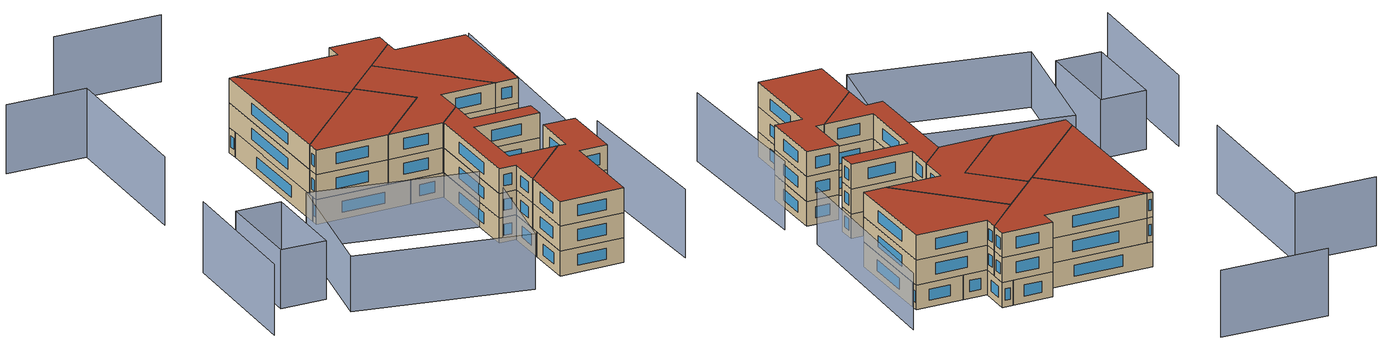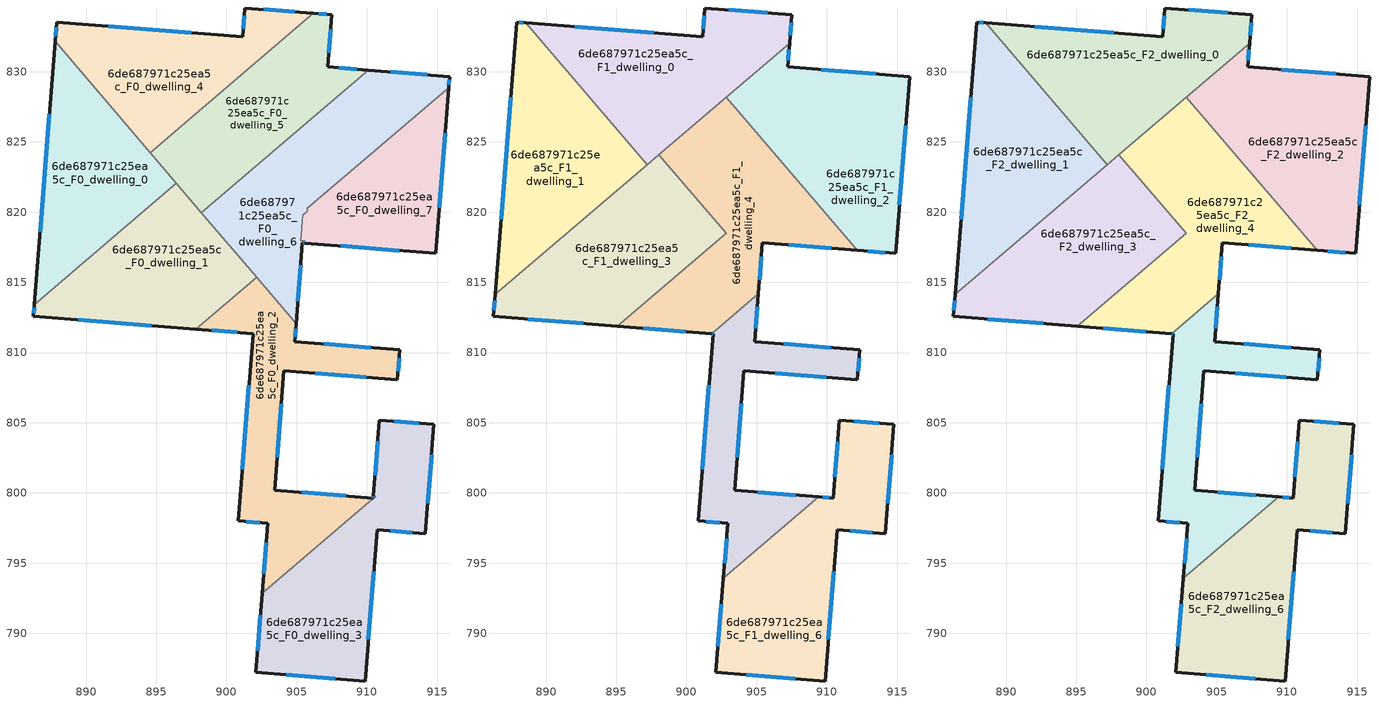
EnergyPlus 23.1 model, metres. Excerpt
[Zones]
6de687971c25ea5c_F0_dwelling_0
 floor ground (EU_floor_Construction): 887.8,832.15 896.43,822.04 886.32,813.41 z0
 wall outside (EU_wall_Construction): 887.8,832.15 886.32,813.41 z0:3
 wall to 6de687971c25ea5c_F0_dwelling_1 (EU_wall_Construction): 886.32,813.41 896.43,822.04 z0:3
 wall to 6de687971c25ea5c_F0_dwelling_4 (EU_wall_Construction): 894.57,824.22 887.8,832.15 z0:3
 wall to 6de687971c25ea5c_F0_dwelling_5 (EU_wall_Construction): 896.43,822.04 894.57,824.22 z0:3
 window (EU_Window_Construction): 887.39,826.98 886.73,818.58 z0.83:2.17
6de687971c25ea5c_F0_dwelling_1
 floor ground (EU_floor_Construction): 896.43,822.04 902.15,815.35 897.83,811.66 886.26,812.57 886.32,813.41 z0
 wall outside (EU_wall_Construction): 886.32,813.41 886.26,812.57 897.83,811.66 z0:3
 wall to 6de687971c25ea5c_F0_dwelling_2 (EU_wall_Construction): 897.83,811.66 902.15,815.35 z0:3
 wall to 6de687971c25ea5c_F0_dwelling_6 (EU_wall_Construction): 902.15,815.35 898.21,819.96 z0:3
 wall to 6de687971c25ea5c_F0_dwelling_5 (EU_wall_Construction): 898.21,819.96 896.43,822.04 z0:3
 window (EU_Window_Construction): 889.45,812.32 894.63,811.91 / 886.3,813.18 886.27,812.8 z0.83:2.17
6de687971c25ea5c_F0_dwelling_2
 floor ground (EU_floor_Construction): 912.34,810.19 912.17,808.06 904.1,808.7 903.43,800.18 910.46,799.63 910.47,799.78 910.64,799.77 902.55,792.86 902.94,797.84 900.84,798 901.9,811.34 897.83,811.66 902.15,815.35 904.96,812.05 904.86,810.78 z0
 wall outside (EU_wall_Construction): 897.83,811.66 901.9,811.34 900.84,798 902.94,797.84 902.55,792.86 / 910.47,799.78 910.46,799.63 903.43,800.18 904.1,808.7 912.17,808.06 912.34,810.19 904.86,810.78 904.96,812.05 z0:3
 wall to 6de687971c25ea5c_F0_dwelling_3 (EU_wall_Construction): 902.55,792.86 910.64,799.77 910.47,799.78 z0:3
 wall to 6de687971c25ea5c_F0_dwelling_6 (EU_wall_Construction): 904.96,812.05 902.15,815.35 z0:3
 window (EU_Window_Construction): 901.6,807.65 901.13,801.68 / 898.95,811.57 900.77,811.43 / 904.89,811.13 904.94,811.7 / 910.28,810.35 906.93,810.62 / 912.22,808.65 912.3,809.6 / 906.33,808.52 909.94,808.24 / 903.61,802.54 903.91,806.35 / 908.51,799.78 905.37,800.03 / 910.46,799.74 910.46,799.67 / 902.83,796.46 902.66,794.23 / 901.42,797.96 902.36,797.88 z0.83:2.17
6de687971c25ea5c_F0_dwelling_3
 floor ground (EU_floor_Construction): 914.78,804.88 914.17,797.1 910.73,797.37 909.88,786.6 902.1,787.22 902.55,792.86 910.64,799.77 910.47,799.78 910.89,805.19 z0
 wall outside (EU_wall_Construction): 902.55,792.86 902.1,787.22 909.88,786.6 910.73,797.37 914.17,797.1 914.78,804.88 910.89,805.19 910.47,799.78 z0:3
 window (EU_Window_Construction): 904.25,787.05 907.73,786.77 / 902.43,791.3 902.23,788.77 / 910.78,803.69 910.59,801.27 / 913.71,804.96 911.97,805.1 / 914.34,799.25 914.61,802.73 / 911.68,797.3 913.22,797.18 / 910.12,789.58 910.5,794.4 z0.83:2.17
6de687971c25ea5c_F0_dwelling_4
 floor ground (EU_floor_Construction): 906.2,834.15 894.57,824.22 887.8,832.15 887.91,833.53 901.16,832.49 901.32,834.54 z0
 wall outside (EU_wall_Construction): 906.2,834.15 901.32,834.54 901.16,832.49 887.91,833.53 887.8,832.15 z0:3
 wall to 6de687971c25ea5c_F0_dwelling_5 (EU_wall_Construction): 894.57,824.22 906.2,834.15 z0:3
 window (EU_Window_Construction): 901.27,833.97 901.2,833.06 / 904.85,834.26 902.67,834.43 / 887.88,833.15 887.83,832.53 / 897.5,832.78 891.57,833.25 z0.83:2.17
6de687971c25ea5c_F0_dwelling_5
 floor ground (EU_floor_Construction): 907.5,834.05 907.21,830.34 910.1,830.11 898.21,819.96 894.57,824.22 906.2,834.15 z0
 wall outside (EU_wall_Construction): 910.1,830.11 907.21,830.34 907.5,834.05 906.2,834.15 z0:3
 wall to 6de687971c25ea5c_F0_dwelling_6 (EU_wall_Construction): 898.21,819.96 910.1,830.11 z0:3
 window (EU_Window_Construction): 907.29,831.36 907.42,833.03 / 909.3,830.17 908.01,830.28 / 907.14,834.08 906.56,834.12 z0.83:2.17
6de687971c25ea5c_F0_dwelling_6
 floor ground (EU_floor_Construction): 915.89,829.66 915.83,828.86 905.76,820.26 905.74,820.05 905.42,819.77 905.39,819.36 905.28,817.97 905.58,817.95 905.57,817.8 905.42,817.81 904.96,812.05 898.21,819.96 910.1,830.11 z0
 wall outside (EU_wall_Construction): 904.96,812.05 905.42,817.81 905.57,817.8 / 915.83,828.86 915.89,829.66 910.1,830.11 z0:3
 wall to 6de687971c25ea5c_F0_dwelling_7 (EU_wall_Construction): 905.57,817.8 905.58,817.95 905.28,817.97 905.39,819.35 / 905.39,819.36 905.42,819.77 905.74,820.05 905.76,820.26 915.83,828.86 z0:3
 window (EU_Window_Construction): 905.46,817.81 905.53,817.8 / 905.09,813.64 905.29,816.22 / 914.29,829.78 911.7,829.99 / 915.85,829.08 915.87,829.44 z0.83:2.17
6de687971c25ea5c_F0_dwelling_7
 floor ground (EU_floor_Construction): 915.83,828.86 914.9,817.06 905.57,817.8 905.58,817.95 905.28,817.97 905.42,819.77 905.74,820.05 905.76,820.26 z0
 wall outside (EU_wall_Construction): 905.57,817.8 914.9,817.06 915.83,828.86 z0:3
 window (EU_Window_Construction): 915.15,820.32 915.57,825.6 / 908.14,817.59 912.32,817.26 z0.83:2.17
6de687971c25ea5c_F1_dwelling_0
 floor to 6de687971c25ea5c_F0_dwelling_4 (EU_floor_Construction): 906.2,834.15 895.67,825.17 888.57,833.48 901.16,832.49 901.32,834.54 z3
 floor to 6de687971c25ea5c_F0_dwelling_5 (EU_floor_Construction): 907.5,834.05 907.34,832.03 897.2,823.38 895.67,825.17 906.2,834.15 z3
 wall outside (EU_wall_Construction): 907.34,832.04 907.5,834.05 901.32,834.54 901.16,832.49 888.57,833.48 z3:6
 wall to 6de687971c25ea5c_F1_dwelling_1 (EU_wall_Construction): 888.57,833.48 897.2,823.38 z3:6
 wall to 6de687971c25ea5c_F1_dwelling_4 (EU_wall_Construction): 898.04,824.1 902.85,828.19 z3:6
 wall to 6de687971c25ea5c_F1_dwelling_2 (EU_wall_Construction): 902.85,828.2 907.34,832.04 z3:6
 wall to 6de687971c25ea5c_F1_dwelling_3 (EU_wall_Construction): 897.2,823.38 898.04,824.1 z3:6
 window (EU_Window_Construction): 897.68,832.76 892.05,833.21 / 901.27,833.97 901.2,833.06 / 905.79,834.18 903.03,834.4 / 907.39,832.59 907.46,833.49 z3.83:5.17
6de687971c25ea5c_F1_dwelling_1
 floor to 6de687971c25ea5c_F0_dwelling_0 (EU_floor_Construction): 887.8,832.15 896.1,822.43 886.38,814.13 z3
 floor to 6de687971c25ea5c_F0_dwelling_4 (EU_floor_Construction): 888.57,833.48 895.67,825.17 894.57,824.22 887.8,832.15 887.91,833.53 z3
 floor to 6de687971c25ea5c_F0_dwelling_5 (EU_floor_Construction): 895.67,825.17 897.2,823.38 896.1,822.43 894.57,824.22 z3
 wall outside (EU_wall_Construction): 888.57,833.48 887.91,833.53 886.38,814.13 z3:6
 wall to 6de687971c25ea5c_F1_dwelling_3 (EU_wall_Construction): 886.38,814.13 897.2,823.38 z3:6
 window (EU_Window_Construction): 888.39,833.5 888.09,833.52 / 887.49,828.18 886.8,819.49 z3.83:5.17
6de687971c25ea5c_F1_dwelling_2
 floor to 6de687971c25ea5c_F0_dwelling_7 (EU_floor_Construction): 915.83,828.86 914.9,817.06 912.17,817.28 907.99,822.17 z3
 floor to 6de687971c25ea5c_F0_dwelling_6 (EU_floor_Construction): 915.89,829.66 915.83,828.86 907.99,822.17 904.96,825.72 910.1,830.11 z3
 floor to 6de687971c25ea5c_F0_dwelling_5 (EU_floor_Construction): 910.1,830.11 904.96,825.72 902.85,828.19 907.34,832.03 907.21,830.34 z3
 wall outside (EU_wall_Construction): 912.17,817.28 914.9,817.06 915.89,829.64 915.89,829.66 907.21,830.34 907.34,832.04 z3:6
 wall to 6de687971c25ea5c_F1_dwelling_4 (EU_wall_Construction): 902.84,828.2 912.17,817.28 z3:6
 window (EU_Window_Construction): 913.49,829.84 909.61,830.15 / 915.17,820.54 915.62,826.17 / 912.92,817.22 914.14,817.12 / 907.25,830.81 907.3,831.57 z3.83:5.17
6de687971c25ea5c_F1_dwelling_3
 floor to 6de687971c25ea5c_F0_dwelling_1 (EU_floor_Construction): 896.43,822.04 900.89,816.83 895.09,811.87 886.26,812.57 886.32,813.41 z3
 floor to 6de687971c25ea5c_F0_dwelling_0 (EU_floor_Construction): 896.1,822.43 896.43,822.04 886.32,813.41 886.38,814.13 z3
 floor to 6de687971c25ea5c_F0_dwelling_6 (EU_floor_Construction): 900.16,821.62 902.83,818.49 900.89,816.83 898.21,819.96 z3
 floor to 6de687971c25ea5c_F0_dwelling_5 (EU_floor_Construction): 898.04,824.09 900.16,821.62 898.21,819.96 896.1,822.43 z3
 wall outside (EU_wall_Construction): 886.38,814.13 886.26,812.57 895.09,811.87 z3:6
 wall to 6de687971c25ea5c_F1_dwelling_4 (EU_wall_Construction): 895.09,811.87 902.83,818.49 898.04,824.09 z3:6
 window (EU_Window_Construction): 888.69,812.38 892.65,812.07 / 886.35,813.7 886.29,813 z3.83:5.17
6de687971c25ea5c_F1_dwelling_4
 floor to 6de687971c25ea5c_F0_dwelling_6 (EU_floor_Construction): 904.96,825.72 907.99,822.17 905.76,820.26 905.74,820.05 905.42,819.77 905.39,819.35 905.28,817.97 905.58,817.95 905.57,817.8 905.42,817.81 905.13,814.19 903.98,813.2 900.89,816.83 902.83,818.49 900.16,821.62 z3
 floor to 6de687971c25ea5c_F0_dwelling_1 (EU_floor_Construction): 900.89,816.83 902.15,815.35 897.83,811.66 895.09,811.87 z3
 floor to 6de687971c25ea5c_F0_dwelling_7 (EU_floor_Construction): 907.99,822.17 912.17,817.28 905.57,817.8 905.58,817.95 905.28,817.97 905.39,819.35 905.42,819.77 905.74,820.05 905.76,820.26 z3
 floor to 6de687971c25ea5c_F0_dwelling_2 (EU_floor_Construction): 902.15,815.35 903.98,813.2 901.8,811.34 897.83,811.66 z3
 floor to 6de687971c25ea5c_F0_dwelling_5 (EU_floor_Construction): 902.85,828.19 904.96,825.72 900.16,821.62 898.04,824.09 z3
 wall outside (EU_wall_Construction): 905.13,814.19 905.42,817.81 912.17,817.28 / 895.09,811.87 901.8,811.34 z3:6
 wall to 6de687971c25ea5c_F1_dwelling_5 (EU_wall_Construction): 901.8,811.34 905.13,814.19 z3:6
 window (EU_Window_Construction): 907.28,817.66 910.3,817.42 / 905.21,815.19 905.34,816.81 / 896.94,811.73 899.95,811.49 z3.83:5.17
6de687971c25ea5c_F1_dwelling_5
 floor to 6de687971c25ea5c_F0_dwelling_2 (EU_floor_Construction): 912.34,810.19 912.17,808.06 904.1,808.7 903.43,800.18 909.43,799.71 902.63,793.91 902.94,797.84 900.84,798 901.9,811.34 901.8,811.34 903.98,813.2 904.96,812.05 904.86,810.78 z3
 floor to 6de687971c25ea5c_F0_dwelling_6 (EU_floor_Construction): 905.13,814.19 904.96,812.05 903.98,813.2 z3
 wall outside (EU_wall_Construction): 909.43,799.71 903.43,800.18 904.1,808.7 912.17,808.06 912.34,810.19 904.86,810.78 905.13,814.19 / 901.8,811.34 901.9,811.34 900.84,798 902.94,797.84 902.63,793.91 z3:6
 wall to 6de687971c25ea5c_F1_dwelling_6 (EU_wall_Construction): 902.63,793.91 909.43,799.71 z3:6
 window (EU_Window_Construction): 906.33,808.52 909.94,808.24 / 903.61,802.54 903.91,806.35 / 907.77,799.84 905.08,800.05 / 902.85,796.75 902.72,794.99 / 901.42,797.96 902.36,797.88 / 901.6,807.65 901.13,801.68 / 901.83,811.34 901.87,811.34 / 904.94,811.72 905.06,813.25 / 910.28,810.35 906.93,810.62 / 912.22,808.65 912.3,809.6 z3.83:5.17
6de687971c25ea5c_F1_dwelling_6
 floor to 6de687971c25ea5c_F0_dwelling_3 (EU_floor_Construction): 914.78,804.88 914.17,797.1 910.73,797.37 909.88,786.6 902.1,787.22 902.55,792.86 910.64,799.77 910.47,799.78 910.89,805.19 z3
 floor to 6de687971c25ea5c_F0_dwelling_2 (EU_floor_Construction): 910.64,799.77 902.55,792.86 902.63,793.91 909.43,799.71 910.46,799.63 910.47,799.78 z3
 wall outside (EU_wall_Construction): 902.63,793.91 902.1,787.22 909.88,786.6 910.73,797.37 914.17,797.1 914.78,804.88 910.89,805.19 910.46,799.63 909.43,799.71 z3:6
 window (EU_Window_Construction): 914.34,799.25 914.61,802.73 / 911.68,797.3 913.22,797.18 / 910.12,789.58 910.5,794.4 / 904.25,787.05 907.73,786.77 / 902.48,792.06 902.25,789.06 / 910.17,799.65 909.71,799.69 / 910.77,803.65 910.58,801.16 / 913.71,804.96 911.97,805.1 z3.83:5.17
6de687971c25ea5c_F2_dwelling_0
 floor to 6de687971c25ea5c_F1_dwelling_0 (EU_floor_Construction): 907.5,834.05 907.34,832.04 897.2,823.38 888.57,833.48 901.16,832.49 901.32,834.54 z6
 wall outside (EU_wall_Construction): 907.34,832.04 907.5,834.05 901.32,834.54 901.16,832.49 888.57,833.48 z6:9
 wall to 6de687971c25ea5c_F2_dwelling_1 (EU_wall_Construction): 888.57,833.48 897.2,823.38 z6:9
 wall to 6de687971c25ea5c_F2_dwelling_4 (EU_wall_Construction): 898.04,824.1 902.85,828.19 z6:9
 wall to 6de687971c25ea5c_F2_dwelling_2 (EU_wall_Construction): 902.85,828.2 907.34,832.04 z6:9
 wall to 6de687971c25ea5c_F2_dwelling_3 (EU_wall_Construction): 897.2,823.38 898.04,824.1 z6:9
 window (EU_Window_Construction): 897.68,832.76 892.05,833.21 / 901.27,833.97 901.2,833.06 / 905.79,834.18 903.03,834.4 / 907.39,832.59 907.46,833.49 z6.83:8.17
 roof outside (EU_roof_Construction): 907.34,832.04 907.5,834.05 901.32,834.54 901.16,832.49 888.57,833.48 897.2,823.38 z9
6de687971c25ea5c_F2_dwelling_1
 floor to 6de687971c25ea5c_F1_dwelling_1 (EU_floor_Construction): 888.57,833.48 897.2,823.38 886.38,814.13 887.91,833.53 z6
 wall outside (EU_wall_Construction): 888.57,833.48 887.91,833.53 886.38,814.13 z6:9
 wall to 6de687971c25ea5c_F2_dwelling_3 (EU_wall_Construction): 886.38,814.13 897.2,823.38 z6:9
 window (EU_Window_Construction): 888.39,833.5 888.09,833.52 / 887.49,828.18 886.8,819.49 z6.83:8.17
 roof outside (EU_roof_Construction): 897.2,823.38 888.57,833.48 887.91,833.53 886.38,814.13 z9
6de687971c25ea5c_F2_dwelling_2
 floor to 6de687971c25ea5c_F1_dwelling_2 (EU_floor_Construction): 915.89,829.66 915.89,829.64 914.9,817.06 912.17,817.28 902.84,828.2 907.34,832.04 907.21,830.34 z6
 wall outside (EU_wall_Construction): 912.17,817.28 914.9,817.06 915.89,829.64 915.89,829.66 907.21,830.34 907.34,832.04 z6:9
 wall to 6de687971c25ea5c_F2_dwelling_4 (EU_wall_Construction): 902.84,828.2 912.17,817.28 z6:9
 window (EU_Window_Construction): 913.49,829.84 909.61,830.15 / 915.17,820.54 915.62,826.17 / 912.92,817.22 914.14,817.12 / 907.25,830.81 907.3,831.57 z6.83:8.17
 roof outside (EU_roof_Construction): 914.9,817.06 915.89,829.64 915.89,829.66 907.21,830.34 907.34,832.04 902.84,828.2 912.17,817.28 z9
6de687971c25ea5c_F2_dwelling_3
 floor to 6de687971c25ea5c_F1_dwelling_3 (EU_floor_Construction): 898.04,824.09 902.83,818.49 895.09,811.87 886.26,812.57 886.38,814.13 z6
 wall outside (EU_wall_Construction): 886.38,814.13 886.26,812.57 895.09,811.87 z6:9
 wall to 6de687971c25ea5c_F2_dwelling_4 (EU_wall_Construction): 895.09,811.87 902.83,818.49 898.04,824.09 z6:9
 window (EU_Window_Construction): 888.69,812.38 892.65,812.07 / 886.35,813.7 886.29,813 z6.83:8.17
 roof outside (EU_roof_Construction): 902.83,818.49 898.04,824.09 886.38,814.13 886.26,812.57 895.09,811.87 z9
6de687971c25ea5c_F2_dwelling_4
 floor to 6de687971c25ea5c_F1_dwelling_4 (EU_floor_Construction): 902.84,828.2 912.17,817.28 905.42,817.81 905.13,814.19 901.8,811.34 895.09,811.87 902.83,818.49 898.04,824.09 z6
 wall outside (EU_wall_Construction): 905.13,814.19 905.42,817.81 912.17,817.28 / 895.09,811.87 901.8,811.34 z6:9
 wall to 6de687971c25ea5c_F2_dwelling_5 (EU_wall_Construction): 901.8,811.34 905.13,814.19 z6:9
 window (EU_Window_Construction): 907.28,817.66 910.3,817.42 / 905.21,815.19 905.34,816.81 / 896.94,811.73 899.95,811.49 z6.83:8.17
 roof outside (EU_roof_Construction): 912.17,817.28 902.84,828.2 898.04,824.09 902.83,818.49 895.09,811.87 901.8,811.34 905.13,814.19 905.42,817.81 z9
6de687971c25ea5c_F2_dwelling_5
 floor to 6de687971c25ea5c_F1_dwelling_5 (EU_floor_Construction): 912.34,810.19 912.17,808.06 904.1,808.7 903.43,800.18 909.43,799.71 902.63,793.91 902.94,797.84 900.84,798 901.9,811.34 901.8,811.34 905.13,814.19 904.86,810.78 z6
 wall outside (EU_wall_Construction): 909.43,799.71 903.43,800.18 904.1,808.7 912.17,808.06 912.34,810.19 904.86,810.78 905.13,814.19 / 901.8,811.34 901.9,811.34 900.84,798 902.94,797.84 902.63,793.91 z6:9
 wall to 6de687971c25ea5c_F2_dwelling_6 (EU_wall_Construction): 902.63,793.91 909.43,799.71 z6:9
 window (EU_Window_Construction): 906.33,808.52 909.94,808.24 / 903.61,802.54 903.91,806.35 / 907.77,799.84 905.08,800.05 / 902.85,796.75 902.72,794.99 / 901.42,797.96 902.36,797.88 / 901.6,807.65 901.13,801.68 / 901.83,811.34 901.87,811.34 / 904.94,811.72 905.06,813.25 / 910.28,810.35 906.93,810.62 / 912.22,808.65 912.3,809.6 z6.83:8.17
 roof outside (EU_roof_Construction): 909.43,799.71 903.43,800.18 904.1,808.7 912.17,808.06 912.34,810.19 904.86,810.78 905.13,814.19 901.8,811.34 901.9,811.34 900.84,798 902.94,797.84 902.63,793.91 z9
6de687971c25ea5c_F2_dwelling_6
 floor to 6de687971c25ea5c_F1_dwelling_6 (EU_floor_Construction): 914.78,804.88 914.17,797.1 910.73,797.37 909.88,786.6 902.1,787.22 902.63,793.91 909.43,799.71 910.46,799.63 910.89,805.19 z6
 wall outside (EU_wall_Construction): 902.63,793.91 902.1,787.22 909.88,786.6 910.73,797.37 914.17,797.1 914.78,804.88 910.89,805.19 910.46,799.63 909.43,799.71 z6:9
 window (EU_Window_Construction): 914.34,799.25 914.61,802.73 / 911.68,797.3 913.22,797.18 / 910.12,789.58 910.5,794.4 / 904.25,787.05 907.73,786.77 / 902.48,792.06 902.25,789.06 / 910.17,799.65 909.71,799.69 / 910.77,803.65 910.58,801.16 / 913.71,804.96 911.97,805.1 z6.83:8.17
 roof outside (EU_roof_Construction): 909.88,786.6 910.73,797.37 914.17,797.1 914.78,804.88 910.89,805.19 910.46,799.63 909.43,799.71 902.63,793.91 902.1,787.22 z9
shading: 882.11,807.87 902.46,802.4 / 902.46,802.4 897.99,785.78 / 897.99,785.78 877.64,791.25 / 877.64,791.25 882.11,807.87 z0:6.7; 869.17,808.34 867.32,790.43 z0:8.6; 871.51,795.92 872.6,807.12 / 872.6,807.12 878.13,806.59 / 878.13,806.59 877.04,795.39 / 877.04,795.39 871.51,795.92 z0:7.1; 864.17,841.61 873.96,840.63 / 873.96,840.63 871.99,821.07 / 916.22,784.14 917.32,804.37 z0:8.3; 891.15,853.11 878.14,854.41 z0:8.1; 916.22,809.38 918.83,833.9 z0:6.8
[Building]
EU S2 Campaign: North Axis=0; Terrain=City; Solar Distribution=FullExterior
[Site:Location]
Cape.Town.Intl.AP: Latitude=-33.965; Longitude=18.602; Time Zone=2; Elevation=46
[SizingPeriod:WeatherFileDays]
AnnualSizingPeriod: Begin Month=1; Begin Day of Month=1; End Month=12; End Day of Month=31; Day of Week for Start Day=Monday; Use Weather File Daylight Saving Period=No; Use Weather File Rain and Snow Indicators=No
[MATERIAL]
EU_InternalMass_Material: Roughness=MediumRough; Thickness=0.1; Conductivity=1; Density=1800; Specific Heat=900; Thermal Absorptance=0.9; Solar Absorptance=0.7; Visible Absorptance=0.7
[MATERIAL:NOMASS] Roughness=MediumRough; Thermal Absorptance=0.9; Solar Absorptance=0.7; Visible Absorptance=0.7
Name | Thermal Resistance
EU_wall_NoMass | 0.442504
EU_roof_NoMass | 3.89789
EU_floor_NoMass | 1.88143
[WINDOWMATERIAL:SIMPLEGLAZINGSYSTEM]
EU_Window_SimpleGlazing: UFactor=5.07782; Solar Heat Gain Coefficient=0.85; Visible Transmittance=0.85
[CONSTRUCTION]
EU_wall_Construction: EU_wall_NoMass
EU_roof_Construction: EU_roof_NoMass
EU_floor_Construction: EU_floor_NoMass
EU_Window_Construction: EU_Window_SimpleGlazing
EU_InternalMass_Construction: EU_InternalMass_Material
[ZONE] Type=1; Multiplier=1; Ceiling Height=autocalculate; Floor Area=autocalculate; Part of Total Floor Area=Yes
Name | Volume
6de687971c25ea5c_F0_dwelling_0 | 265.221
6de687971c25ea5c_F1_dwelling_0; 6de687971c25ea5c_F2_dwelling_0 | 303.094
6de687971c25ea5c_F0_dwelling_1 | 265.244
6de687971c25ea5c_F1_dwelling_1; 6de687971c25ea5c_F2_dwelling_1 | 303.159
6de687971c25ea5c_F0_dwelling_2 | 275.41
6de687971c25ea5c_F1_dwelling_2; 6de687971c25ea5c_F2_dwelling_2 | 329.031
6de687971c25ea5c_F0_dwelling_3 | 311.716
6de687971c25ea5c_F1_dwelling_3; 6de687971c25ea5c_F2_dwelling_3 | 303.124
6de687971c25ea5c_F0_dwelling_4 | 251.091
6de687971c25ea5c_F1_dwelling_4; 6de687971c25ea5c_F2_dwelling_4 | 329.034
6de687971c25ea5c_F0_dwelling_5 | 251.083
6de687971c25ea5c_F1_dwelling_5; 6de687971c25ea5c_F2_dwelling_5 | 221.011
6de687971c25ea5c_F0_dwelling_6 | 299.496
6de687971c25ea5c_F1_dwelling_6; 6de687971c25ea5c_F2_dwelling_6 | 333.426
6de687971c25ea5c_F0_dwelling_7 | 202.608
[INTERNALMASS] Construction=EU_InternalMass_Construction
Name | Zone or ZoneList | Surface Area
6de687971c25ea5c_F0_dwelling_0_EU_InternalMass | 6de687971c25ea5c_F0_dwelling_0 | 88.4071
6de687971c25ea5c_F0_dwelling_1_EU_InternalMass | 6de687971c25ea5c_F0_dwelling_1 | 88.415
6de687971c25ea5c_F0_dwelling_2_EU_InternalMass | 6de687971c25ea5c_F0_dwelling_2 | 91.8032
6de687971c25ea5c_F0_dwelling_3_EU_InternalMass | 6de687971c25ea5c_F0_dwelling_3 | 103.906
6de687971c25ea5c_F0_dwelling_4_EU_InternalMass | 6de687971c25ea5c_F0_dwelling_4 | 83.6972
6de687971c25ea5c_F0_dwelling_5_EU_InternalMass | 6de687971c25ea5c_F0_dwelling_5 | 83.6942
6de687971c25ea5c_F0_dwelling_6_EU_InternalMass | 6de687971c25ea5c_F0_dwelling_6 | 99.8351
6de687971c25ea5c_F0_dwelling_7_EU_InternalMass | 6de687971c25ea5c_F0_dwelling_7 | 67.5377
6de687971c25ea5c_F1_dwelling_0_EU_InternalMass | 6de687971c25ea5c_F1_dwelling_0 | 101.033
6de687971c25ea5c_F1_dwelling_1_EU_InternalMass | 6de687971c25ea5c_F1_dwelling_1 | 101.049
6de687971c25ea5c_F1_dwelling_2_EU_InternalMass | 6de687971c25ea5c_F1_dwelling_2 | 109.676
6de687971c25ea5c_F1_dwelling_3_EU_InternalMass | 6de687971c25ea5c_F1_dwelling_3 | 101.042
6de687971c25ea5c_F1_dwelling_4_EU_InternalMass | 6de687971c25ea5c_F1_dwelling_4 | 109.678
6de687971c25ea5c_F1_dwelling_5_EU_InternalMass | 6de687971c25ea5c_F1_dwelling_5 | 73.6702
6de687971c25ea5c_F1_dwelling_6_EU_InternalMass | 6de687971c25ea5c_F1_dwelling_6 | 111.143
6de687971c25ea5c_F2_dwelling_0_EU_InternalMass | 6de687971c25ea5c_F2_dwelling_0 | 101.033
6de687971c25ea5c_F2_dwelling_1_EU_InternalMass | 6de687971c25ea5c_F2_dwelling_1 | 101.049
6de687971c25ea5c_F2_dwelling_2_EU_InternalMass | 6de687971c25ea5c_F2_dwelling_2 | 109.676
6de687971c25ea5c_F2_dwelling_3_EU_InternalMass | 6de687971c25ea5c_F2_dwelling_3 | 101.042
6de687971c25ea5c_F2_dwelling_4_EU_InternalMass | 6de687971c25ea5c_F2_dwelling_4 | 109.678
6de687971c25ea5c_F2_dwelling_5_EU_InternalMass | 6de687971c25ea5c_F2_dwelling_5 | 73.6702
6de687971c25ea5c_F2_dwelling_6_EU_InternalMass | 6de687971c25ea5c_F2_dwelling_6 | 111.143
[OTHEREQUIPMENT] Fuel Type=Electricity; Design Level Calculation Method=Watts/Area; Power per Zone Floor Area=1; Fraction Latent=0; Fraction Radiant=0; Fraction Lost=0; Carbon Dioxide Generation Rate=0; EndUse Subcategory=EU_Step8_InternalGains
Name | Zone or ZoneList or Space or SpaceList | Schedule
EU_Step8_InternalGain_6de687971c25ea5c_F0_dwelling_0_f000 | 6de687971c25ea5c_F0_dwelling_0 | EU_Step8_GainSchedule_6de687971c25ea5c_F0_dwelling_0_f000
EU_Step8_InternalGain_6de687971c25ea5c_F0_dwelling_1_f000 | 6de687971c25ea5c_F0_dwelling_1 | EU_Step8_GainSchedule_6de687971c25ea5c_F0_dwelling_1_f000
EU_Step8_InternalGain_6de687971c25ea5c_F0_dwelling_2_f000 | 6de687971c25ea5c_F0_dwelling_2 | EU_Step8_GainSchedule_6de687971c25ea5c_F0_dwelling_2_f000
EU_Step8_InternalGain_6de687971c25ea5c_F0_dwelling_3_f000 | 6de687971c25ea5c_F0_dwelling_3 | EU_Step8_GainSchedule_6de687971c25ea5c_F0_dwelling_3_f000
EU_Step8_InternalGain_6de687971c25ea5c_F0_dwelling_4_f000 | 6de687971c25ea5c_F0_dwelling_4 | EU_Step8_GainSchedule_6de687971c25ea5c_F0_dwelling_4_f000
EU_Step8_InternalGain_6de687971c25ea5c_F0_dwelling_5_f000 | 6de687971c25ea5c_F0_dwelling_5 | EU_Step8_GainSchedule_6de687971c25ea5c_F0_dwelling_5_f000
EU_Step8_InternalGain_6de687971c25ea5c_F0_dwelling_6_f000 | 6de687971c25ea5c_F0_dwelling_6 | EU_Step8_GainSchedule_6de687971c25ea5c_F0_dwelling_6_f000
EU_Step8_InternalGain_6de687971c25ea5c_F0_dwelling_7_f000 | 6de687971c25ea5c_F0_dwelling_7 | EU_Step8_GainSchedule_6de687971c25ea5c_F0_dwelling_7_f000
EU_Step8_InternalGain_6de687971c25ea5c_F1_dwelling_0_f000 | 6de687971c25ea5c_F1_dwelling_0 | EU_Step8_GainSchedule_6de687971c25ea5c_F1_dwelling_0_f000
EU_Step8_InternalGain_6de687971c25ea5c_F1_dwelling_1_f000 | 6de687971c25ea5c_F1_dwelling_1 | EU_Step8_GainSchedule_6de687971c25ea5c_F1_dwelling_1_f000
EU_Step8_InternalGain_6de687971c25ea5c_F1_dwelling_2_f000 | 6de687971c25ea5c_F1_dwelling_2 | EU_Step8_GainSchedule_6de687971c25ea5c_F1_dwelling_2_f000
EU_Step8_InternalGain_6de687971c25ea5c_F1_dwelling_3_f000 | 6de687971c25ea5c_F1_dwelling_3 | EU_Step8_GainSchedule_6de687971c25ea5c_F1_dwelling_3_f000
EU_Step8_InternalGain_6de687971c25ea5c_F1_dwelling_4_f000 | 6de687971c25ea5c_F1_dwelling_4 | EU_Step8_GainSchedule_6de687971c25ea5c_F1_dwelling_4_f000
EU_Step8_InternalGain_6de687971c25ea5c_F1_dwelling_5_f000 | 6de687971c25ea5c_F1_dwelling_5 | EU_Step8_GainSchedule_6de687971c25ea5c_F1_dwelling_5_f000
EU_Step8_InternalGain_6de687971c25ea5c_F1_dwelling_6_f000 | 6de687971c25ea5c_F1_dwelling_6 | EU_Step8_GainSchedule_6de687971c25ea5c_F1_dwelling_6_f000
EU_Step8_InternalGain_6de687971c25ea5c_F2_dwelling_0_f000 | 6de687971c25ea5c_F2_dwelling_0 | EU_Step8_GainSchedule_6de687971c25ea5c_F2_dwelling_0_f000
EU_Step8_InternalGain_6de687971c25ea5c_F2_dwelling_1_f000 | 6de687971c25ea5c_F2_dwelling_1 | EU_Step8_GainSchedule_6de687971c25ea5c_F2_dwelling_1_f000
EU_Step8_InternalGain_6de687971c25ea5c_F2_dwelling_2_f000 | 6de687971c25ea5c_F2_dwelling_2 | EU_Step8_GainSchedule_6de687971c25ea5c_F2_dwelling_2_f000
EU_Step8_InternalGain_6de687971c25ea5c_F2_dwelling_3_f000 | 6de687971c25ea5c_F2_dwelling_3 | EU_Step8_GainSchedule_6de687971c25ea5c_F2_dwelling_3_f000
EU_Step8_InternalGain_6de687971c25ea5c_F2_dwelling_4_f000 | 6de687971c25ea5c_F2_dwelling_4 | EU_Step8_GainSchedule_6de687971c25ea5c_F2_dwelling_4_f000
EU_Step8_InternalGain_6de687971c25ea5c_F2_dwelling_5_f000 | 6de687971c25ea5c_F2_dwelling_5 | EU_Step8_GainSchedule_6de687971c25ea5c_F2_dwelling_5_f000
EU_Step8_InternalGain_6de687971c25ea5c_F2_dwelling_6_f000 | 6de687971c25ea5c_F2_dwelling_6 | EU_Step8_GainSchedule_6de687971c25ea5c_F2_dwelling_6_f000
[ZONEVENTILATION:DESIGNFLOWRATE] Schedule=EU_AlwaysOn; Design Flow Rate Calculation Method=AirChanges/Hour; Air Changes per Hour=0.569476; Ventilation Type=Natural; Fan Pressure Rise=0; Fan Total Efficiency=1; Constant Term Coefficient=1; Temperature Term Coefficient=0; Velocity Term Coefficient=0; Velocity Squared Term Coefficient=0; Minimum Indoor Temperature=-100; Maximum Indoor Temperature=100; Delta Temperature=-100; Minimum Outdoor Temperature=-100; Maximum Outdoor Temperature=100; Maximum Wind Speed=40
Name | Zone or ZoneList or Space or SpaceList
EU_ConstantAir_6de687971c25ea5c_F0_dwelling_0 | 6de687971c25ea5c_F0_dwelling_0
EU_ConstantAir_6de687971c25ea5c_F0_dwelling_1 | 6de687971c25ea5c_F0_dwelling_1
EU_ConstantAir_6de687971c25ea5c_F0_dwelling_2 | 6de687971c25ea5c_F0_dwelling_2
EU_ConstantAir_6de687971c25ea5c_F0_dwelling_3 | 6de687971c25ea5c_F0_dwelling_3
EU_ConstantAir_6de687971c25ea5c_F0_dwelling_4 | 6de687971c25ea5c_F0_dwelling_4
EU_ConstantAir_6de687971c25ea5c_F0_dwelling_5 | 6de687971c25ea5c_F0_dwelling_5
EU_ConstantAir_6de687971c25ea5c_F0_dwelling_6 | 6de687971c25ea5c_F0_dwelling_6
EU_ConstantAir_6de687971c25ea5c_F0_dwelling_7 | 6de687971c25ea5c_F0_dwelling_7
EU_ConstantAir_6de687971c25ea5c_F1_dwelling_0 | 6de687971c25ea5c_F1_dwelling_0
EU_ConstantAir_6de687971c25ea5c_F1_dwelling_1 | 6de687971c25ea5c_F1_dwelling_1
EU_ConstantAir_6de687971c25ea5c_F1_dwelling_2 | 6de687971c25ea5c_F1_dwelling_2
EU_ConstantAir_6de687971c25ea5c_F1_dwelling_3 | 6de687971c25ea5c_F1_dwelling_3
EU_ConstantAir_6de687971c25ea5c_F1_dwelling_4 | 6de687971c25ea5c_F1_dwelling_4
EU_ConstantAir_6de687971c25ea5c_F1_dwelling_5 | 6de687971c25ea5c_F1_dwelling_5
EU_ConstantAir_6de687971c25ea5c_F1_dwelling_6 | 6de687971c25ea5c_F1_dwelling_6
EU_ConstantAir_6de687971c25ea5c_F2_dwelling_0 | 6de687971c25ea5c_F2_dwelling_0
EU_ConstantAir_6de687971c25ea5c_F2_dwelling_1 | 6de687971c25ea5c_F2_dwelling_1
EU_ConstantAir_6de687971c25ea5c_F2_dwelling_2 | 6de687971c25ea5c_F2_dwelling_2
EU_ConstantAir_6de687971c25ea5c_F2_dwelling_3 | 6de687971c25ea5c_F2_dwelling_3
EU_ConstantAir_6de687971c25ea5c_F2_dwelling_4 | 6de687971c25ea5c_F2_dwelling_4
EU_ConstantAir_6de687971c25ea5c_F2_dwelling_5 | 6de687971c25ea5c_F2_dwelling_5
EU_ConstantAir_6de687971c25ea5c_F2_dwelling_6 | 6de687971c25ea5c_F2_dwelling_6
[HVACTEMPLATE:THERMOSTAT] Constant Heating Setpoint=20; Constant Cooling Setpoint=50
EU_HeatOnly_6de687971c25ea5c_F0_dwelling_0; EU_HeatOnly_6de687971c25ea5c_F0_dwelling_1; EU_HeatOnly_6de687971c25ea5c_F0_dwelling_2; EU_HeatOnly_6de687971c25ea5c_F0_dwelling_3; EU_HeatOnly_6de687971c25ea5c_F0_dwelling_4; EU_HeatOnly_6de687971c25ea5c_F0_dwelling_5; EU_HeatOnly_6de687971c25ea5c_F0_dwelling_6; EU_HeatOnly_6de687971c25ea5c_F0_dwelling_7; EU_HeatOnly_6de687971c25ea5c_F1_dwelling_0; EU_HeatOnly_6de687971c25ea5c_F1_dwelling_1; EU_HeatOnly_6de687971c25ea5c_F1_dwelling_2; EU_HeatOnly_6de687971c25ea5c_F1_dwelling_3; EU_HeatOnly_6de687971c25ea5c_F1_dwelling_4; EU_HeatOnly_6de687971c25ea5c_F1_dwelling_5; EU_HeatOnly_6de687971c25ea5c_F1_dwelling_6; EU_HeatOnly_6de687971c25ea5c_F2_dwelling_0; EU_HeatOnly_6de687971c25ea5c_F2_dwelling_1; EU_HeatOnly_6de687971c25ea5c_F2_dwelling_2; EU_HeatOnly_6de687971c25ea5c_F2_dwelling_3; EU_HeatOnly_6de687971c25ea5c_F2_dwelling_4; EU_HeatOnly_6de687971c25ea5c_F2_dwelling_5; EU_HeatOnly_6de687971c25ea5c_F2_dwelling_6
[HVACTEMPLATE:ZONE:IDEALLOADSAIRSYSTEM] System Availability Schedule=EU_AlwaysOn; Maximum Heating Supply Air Temperature=50; Minimum Cooling Supply Air Temperature=13; Maximum Heating Supply Air Humidity Ratio=0.0156; Minimum Cooling Supply Air Humidity Ratio=0.0077; Heating Limit=NoLimit; Cooling Limit=NoLimit; Heating Availability Schedule=EU_AlwaysOn; Cooling Availability Schedule=EU_CoolingOff; Dehumidification Control Type=ConstantSensibleHeatRatio; Cooling Sensible Heat Ratio=0.7; Dehumidification Setpoint=60; Humidification Control Type=None; Humidification Setpoint=30; Outdoor Air Method=None; Outdoor Air Flow Rate per Person=0.00944; Outdoor Air Flow Rate per Zone Floor Area=0; Outdoor Air Flow Rate per Zone=0; Demand Controlled Ventilation Type=None; Outdoor Air Economizer Type=NoEconomizer; Heat Recovery Type=None; Sensible Heat Recovery Effectiveness=0.7; Latent Heat Recovery Effectiveness=0.65
Name | Template Thermostat
6de687971c25ea5c_F0_dwelling_0 | EU_HeatOnly_6de687971c25ea5c_F0_dwelling_0
6de687971c25ea5c_F0_dwelling_1 | EU_HeatOnly_6de687971c25ea5c_F0_dwelling_1
6de687971c25ea5c_F0_dwelling_2 | EU_HeatOnly_6de687971c25ea5c_F0_dwelling_2
6de687971c25ea5c_F0_dwelling_3 | EU_HeatOnly_6de687971c25ea5c_F0_dwelling_3
6de687971c25ea5c_F0_dwelling_4 | EU_HeatOnly_6de687971c25ea5c_F0_dwelling_4
6de687971c25ea5c_F0_dwelling_5 | EU_HeatOnly_6de687971c25ea5c_F0_dwelling_5
6de687971c25ea5c_F0_dwelling_6 | EU_HeatOnly_6de687971c25ea5c_F0_dwelling_6
6de687971c25ea5c_F0_dwelling_7 | EU_HeatOnly_6de687971c25ea5c_F0_dwelling_7
6de687971c25ea5c_F1_dwelling_0 | EU_HeatOnly_6de687971c25ea5c_F1_dwelling_0
6de687971c25ea5c_F1_dwelling_1 | EU_HeatOnly_6de687971c25ea5c_F1_dwelling_1
6de687971c25ea5c_F1_dwelling_2 | EU_HeatOnly_6de687971c25ea5c_F1_dwelling_2
6de687971c25ea5c_F1_dwelling_3 | EU_HeatOnly_6de687971c25ea5c_F1_dwelling_3
6de687971c25ea5c_F1_dwelling_4 | EU_HeatOnly_6de687971c25ea5c_F1_dwelling_4
6de687971c25ea5c_F1_dwelling_5 | EU_HeatOnly_6de687971c25ea5c_F1_dwelling_5
6de687971c25ea5c_F1_dwelling_6 | EU_HeatOnly_6de687971c25ea5c_F1_dwelling_6
6de687971c25ea5c_F2_dwelling_0 | EU_HeatOnly_6de687971c25ea5c_F2_dwelling_0
6de687971c25ea5c_F2_dwelling_1 | EU_HeatOnly_6de687971c25ea5c_F2_dwelling_1
6de687971c25ea5c_F2_dwelling_2 | EU_HeatOnly_6de687971c25ea5c_F2_dwelling_2
6de687971c25ea5c_F2_dwelling_3 | EU_HeatOnly_6de687971c25ea5c_F2_dwelling_3
6de687971c25ea5c_F2_dwelling_4 | EU_HeatOnly_6de687971c25ea5c_F2_dwelling_4
6de687971c25ea5c_F2_dwelling_5 | EU_HeatOnly_6de687971c25ea5c_F2_dwelling_5
6de687971c25ea5c_F2_dwelling_6 | EU_HeatOnly_6de687971c25ea5c_F2_dwelling_6
[SIZING:ZONE] Zone Cooling Design Supply Air Temperature Input Method=SupplyAirTemperature; Zone Cooling Design Supply Air Temperature=13; Zone Heating Design Supply Air Temperature Input Method=SupplyAirTemperature; Zone Heating Design Supply Air Temperature=50; Zone Cooling Design Supply Air Humidity Ratio=0.008; Zone Heating Design Supply Air Humidity Ratio=0.008; Cooling Design Air Flow Method=DesignDay; Cooling Design Air Flow Rate=0; Cooling Minimum Air Flow per Zone Floor Area=0.000762; Cooling Minimum Air Flow=0; Cooling Minimum Air Flow Fraction=0.2; Heating Design Air Flow Method=DesignDay; Heating Design Air Flow Rate=0; Heating Maximum Air Flow per Zone Floor Area=0.002032; Heating Maximum Air Flow=0.141576; Heating Maximum Air Flow Fraction=0.3; Account for Dedicated Outdoor Air System=No; Dedicated Outdoor Air System Control Strategy=NeutralSupplyAir; Dedicated Outdoor Air Low Setpoint Temperature for Design=autosize; Dedicated Outdoor Air High Setpoint Temperature for Design=autosize; Zone Load Sizing Method=Sensible Load Only No Latent Load; Zone Latent Cooling Design Supply Air Humidity Ratio Input Method=HumidityRatioDifference; Zone Cooling Design Supply Air Humidity Ratio Difference=0.005; Zone Latent Heating Design Supply Air Humidity Ratio Input Method=HumidityRatioDifference; Zone Humidification Design Supply Air Humidity Ratio Difference=0.005
6de687971c25ea5c_F0_dwelling_0; 6de687971c25ea5c_F0_dwelling_1; 6de687971c25ea5c_F0_dwelling_2; 6de687971c25ea5c_F0_dwelling_3; 6de687971c25ea5c_F0_dwelling_4; 6de687971c25ea5c_F0_dwelling_5; 6de687971c25ea5c_F0_dwelling_6; 6de687971c25ea5c_F0_dwelling_7; 6de687971c25ea5c_F1_dwelling_0; 6de687971c25ea5c_F1_dwelling_1; 6de687971c25ea5c_F1_dwelling_2; 6de687971c25ea5c_F1_dwelling_3; 6de687971c25ea5c_F1_dwelling_4; 6de687971c25ea5c_F1_dwelling_5; 6de687971c25ea5c_F1_dwelling_6; 6de687971c25ea5c_F2_dwelling_0; 6de687971c25ea5c_F2_dwelling_1; 6de687971c25ea5c_F2_dwelling_2; 6de687971c25ea5c_F2_dwelling_3; 6de687971c25ea5c_F2_dwelling_4; 6de687971c25ea5c_F2_dwelling_5; 6de687971c25ea5c_F2_dwelling_6
[SCHEDULE:CONSTANT]
Name | Hourly Value
EU_AlwaysOn | 1
EU_CoolingOff | 0
[SCHEDULE:FILE] Column Number=1; Rows to Skip at Top=0; Number of Hours of Data=8760; Column Separator=Comma; Interpolate to Timestep=No; Minutes per Item=60; Adjust Schedule for Daylight Savings=Yes
Name | File
EU_Step8_GainSchedule_6de687971c25ea5c_F0_dwelling_0_f000 | ../../schedules/6de687971c25ea5c/6de687971c25ea5c_F0_dwelling_0_f000_gain.csv
EU_Step8_GainSchedule_6de687971c25ea5c_F0_dwelling_1_f000 | ../../schedules/6de687971c25ea5c/6de687971c25ea5c_F0_dwelling_1_f000_gain.csv
EU_Step8_GainSchedule_6de687971c25ea5c_F0_dwelling_2_f000 | ../../schedules/6de687971c25ea5c/6de687971c25ea5c_F0_dwelling_2_f000_gain.csv
EU_Step8_GainSchedule_6de687971c25ea5c_F0_dwelling_3_f000 | ../../schedules/6de687971c25ea5c/6de687971c25ea5c_F0_dwelling_3_f000_gain.csv
EU_Step8_GainSchedule_6de687971c25ea5c_F0_dwelling_4_f000 | ../../schedules/6de687971c25ea5c/6de687971c25ea5c_F0_dwelling_4_f000_gain.csv
EU_Step8_GainSchedule_6de687971c25ea5c_F0_dwelling_5_f000 | ../../schedules/6de687971c25ea5c/6de687971c25ea5c_F0_dwelling_5_f000_gain.csv
EU_Step8_GainSchedule_6de687971c25ea5c_F0_dwelling_6_f000 | ../../schedules/6de687971c25ea5c/6de687971c25ea5c_F0_dwelling_6_f000_gain.csv
EU_Step8_GainSchedule_6de687971c25ea5c_F0_dwelling_7_f000 | ../../schedules/6de687971c25ea5c/6de687971c25ea5c_F0_dwelling_7_f000_gain.csv
EU_Step8_GainSchedule_6de687971c25ea5c_F1_dwelling_0_f000 | ../../schedules/6de687971c25ea5c/6de687971c25ea5c_F1_dwelling_0_f000_gain.csv
EU_Step8_GainSchedule_6de687971c25ea5c_F1_dwelling_1_f000 | ../../schedules/6de687971c25ea5c/6de687971c25ea5c_F1_dwelling_1_f000_gain.csv
EU_Step8_GainSchedule_6de687971c25ea5c_F1_dwelling_2_f000 | ../../schedules/6de687971c25ea5c/6de687971c25ea5c_F1_dwelling_2_f000_gain.csv
EU_Step8_GainSchedule_6de687971c25ea5c_F1_dwelling_3_f000 | ../../schedules/6de687971c25ea5c/6de687971c25ea5c_F1_dwelling_3_f000_gain.csv
EU_Step8_GainSchedule_6de687971c25ea5c_F1_dwelling_4_f000 | ../../schedules/6de687971c25ea5c/6de687971c25ea5c_F1_dwelling_4_f000_gain.csv
EU_Step8_GainSchedule_6de687971c25ea5c_F1_dwelling_5_f000 | ../../schedules/6de687971c25ea5c/6de687971c25ea5c_F1_dwelling_5_f000_gain.csv
EU_Step8_GainSchedule_6de687971c25ea5c_F1_dwelling_6_f000 | ../../schedules/6de687971c25ea5c/6de687971c25ea5c_F1_dwelling_6_f000_gain.csv
EU_Step8_GainSchedule_6de687971c25ea5c_F2_dwelling_0_f000 | ../../schedules/6de687971c25ea5c/6de687971c25ea5c_F2_dwelling_0_f000_gain.csv
EU_Step8_GainSchedule_6de687971c25ea5c_F2_dwelling_1_f000 | ../../schedules/6de687971c25ea5c/6de687971c25ea5c_F2_dwelling_1_f000_gain.csv
EU_Step8_GainSchedule_6de687971c25ea5c_F2_dwelling_2_f000 | ../../schedules/6de687971c25ea5c/6de687971c25ea5c_F2_dwelling_2_f000_gain.csv
EU_Step8_GainSchedule_6de687971c25ea5c_F2_dwelling_3_f000 | ../../schedules/6de687971c25ea5c/6de687971c25ea5c_F2_dwelling_3_f000_gain.csv
EU_Step8_GainSchedule_6de687971c25ea5c_F2_dwelling_4_f000 | ../../schedules/6de687971c25ea5c/6de687971c25ea5c_F2_dwelling_4_f000_gain.csv
EU_Step8_GainSchedule_6de687971c25ea5c_F2_dwelling_5_f000 | ../../schedules/6de687971c25ea5c/6de687971c25ea5c_F2_dwelling_5_f000_gain.csv
EU_Step8_GainSchedule_6de687971c25ea5c_F2_dwelling_6_f000 | ../../schedules/6de687971c25ea5c/6de687971c25ea5c_F2_dwelling_6_f000_gain.csv
